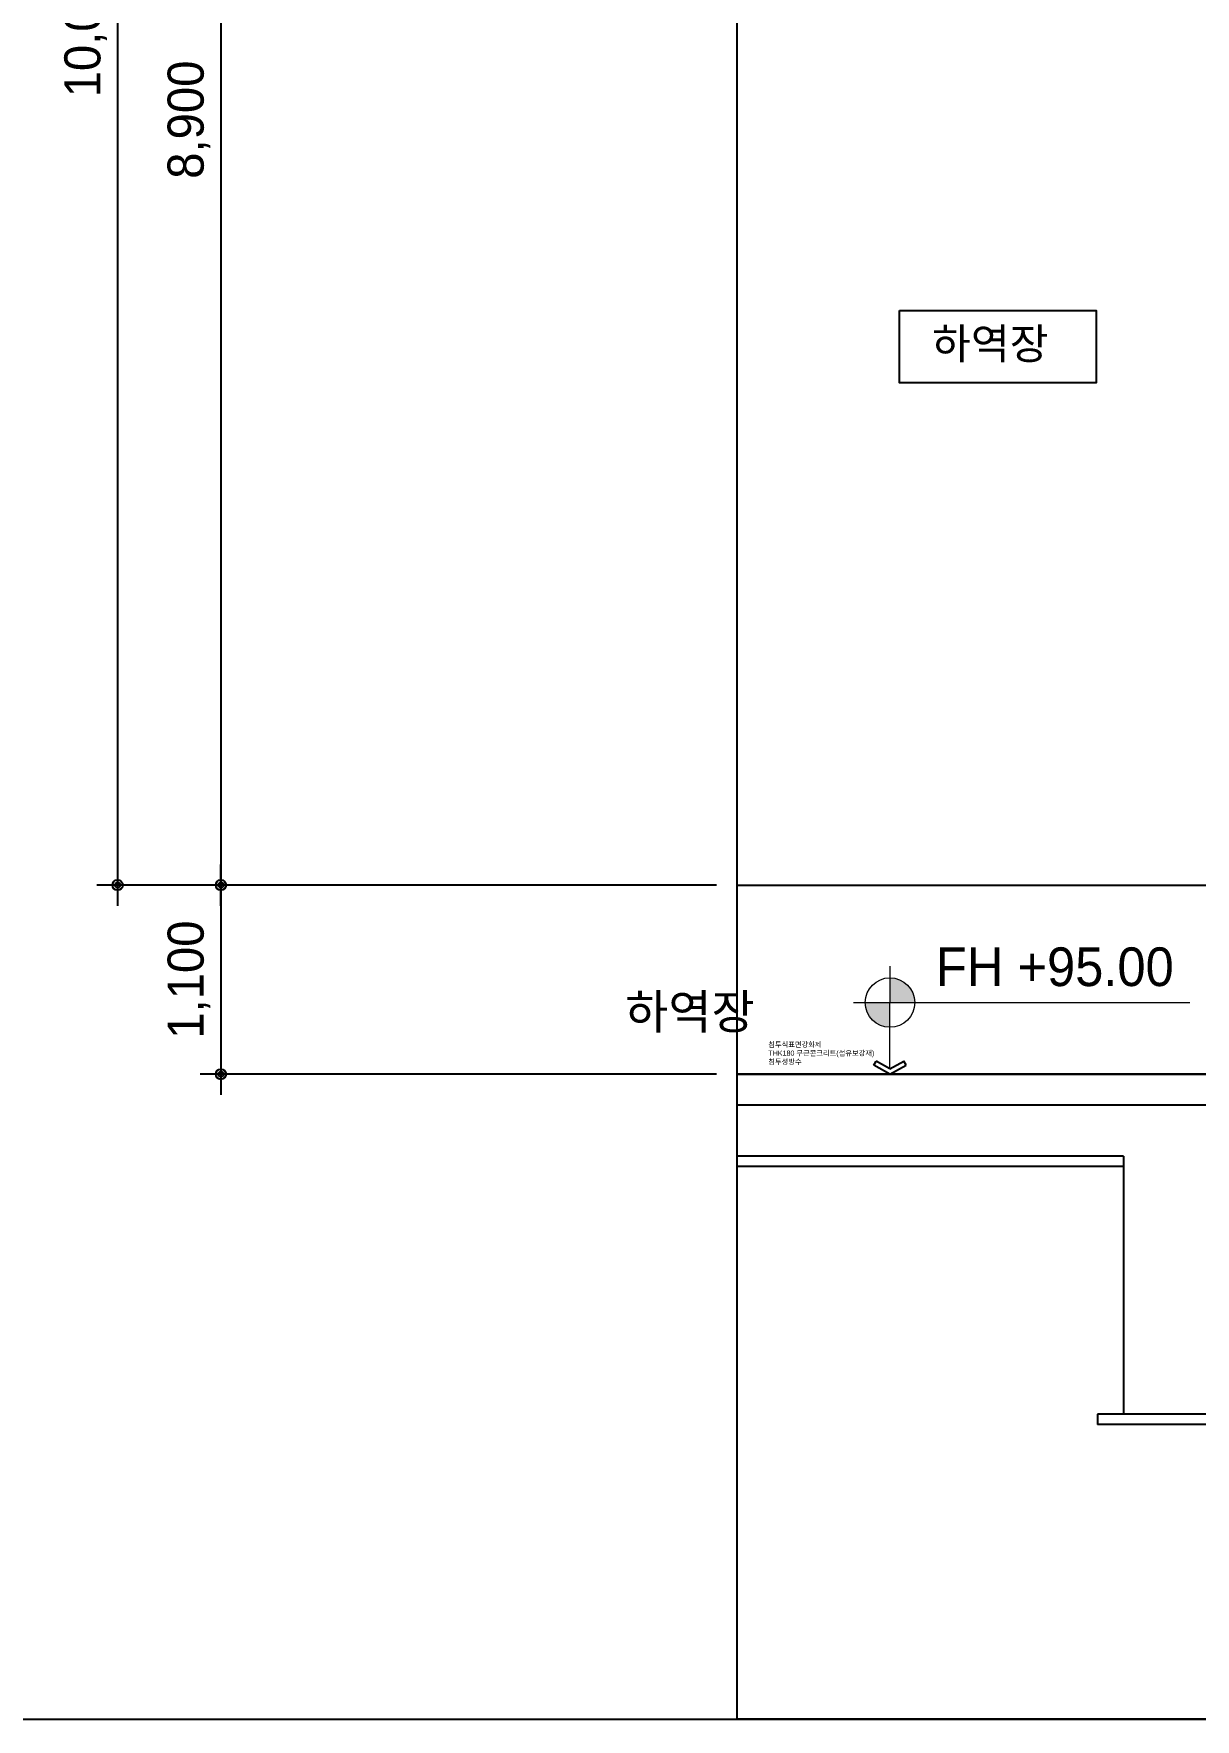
# Model space of a CAD drawing. Header units: millimetres. Extents: x 11948722 to 13111668, y -10771712 to -10232988.
# Drawn here: x 11959590 to 11966341, y -10580799 to -10570998 of the extents above; entities that cross this region are included whole.
import ezdxf
from ezdxf.enums import TextEntityAlignment as Align

# ---------------------------------------------------------------- set-up
doc = ezdxf.new("R2010")
doc.units = ezdxf.units.MM
doc.header["$LTSCALE"] = 150
doc.header["$MEASUREMENT"] = 0
doc.linetypes.add('CEN', pattern=[6.2, 6, -0.1, 0, -0.1])
doc.layers.get('0').update_dxf_attribs({"linetype": 'CONTINUOUS'})
doc.layers.get('Defpoints').update_dxf_attribs({"color": 117, "linetype": 'CONTINUOUS'})
for name, color, linetype in [('A-중심선', 10, 'CEN'), ('CON-C', 2, 'CONTINUOUS'), ('ELE-06', 6, 'CONTINUOUS'), ('Xref-계단단면도$0$3 dim0', 7, 'CONTINUOUS'), ('Xref-계단단면도$0$A-TEX-SYM', 3, 'CONTINUOUS'), ('Xref-계단단면도$0$DIM', 7, 'CONTINUOUS'), ('Xref-계단단면도$0$TEX', 3, 'CONTINUOUS'), ('Xref-계단단면도$0$TEX-SYM', 3, 'CONTINUOUS')]:
    doc.layers.add(name, color=color, linetype=linetype)
doc.layers.add('Xref-계단단면도$0$박스', color=6, linetype='CONTINUOUS', lineweight=15)
doc.styles.add('Xref-계단단면도$0$나눔고딕 Se', font='')
doc.styles.add('Xref-계단단면도$0$돋움', font='')
doc.styles.add('돋움', font='')
doc.styles.add('맑은고딕', font='malgun.ttf')
doc.styles.get('Xref-계단단면도$0$나눔고딕 Se').set_extended_font_data('Dotum')
doc.styles.get('Xref-계단단면도$0$돋움').set_extended_font_data('Dotum')
doc.styles.get('돋움').set_extended_font_data('Dotum')
doc.dimstyles.new('Xref-계단단면도$0$A1-100', dxfattribs={"dimtxt": 3, "dimasz": 1, "dimexe": 2, "dimexo": 2, "dimgap": 1, "dimtad": 1, "dimdec": 0, "dimzin": 12, "dimdsep": 46, "dimlunit": 6, "dimtxsty": 'Xref-계단단면도$0$나눔고딕 Se', "dimblk1": 'Xref-계단단면도$0$DIMDOT', "dimblk2": 'Xref-계단단면도$0$DIMDOT', "dimsah": 1, "dimcen": -1, "dimdle": 2, "dimclrd": 256, "dimclre": 256, "dimclrt": 3, "dimadec": 0, "dimazin": 0, "dimtfac": 1, "dimtdec": 0, "dimtix": 1, "dimtmove": 2, "dimatfit": 3, "dimldrblk": 'Xref-계단단면도$0$DIMDOT', "dimfxl": 1, "dimtvp": 1, "dimtolj": 1, "dimtzin": 12, "dimlwd": -1, "dimlwe": -1, "dimarcsym": 0})

# ---------------------------------------------------------------- blocks, each defined once
blk = doc.blocks.new('Xref-계단단면도$0$arrow1')
for p, q in [((0, 0), (0.286, 0.501)), ((0, 0), (0.286, -0.501)), ((0.165, 0), (0.41, 0.429)), ((0.165, 0), (0.41, -0.429)), ((0.286, 0.501), (0.41, 0.43)), ((0.286, -0.501), (0.41, -0.43))]:
    blk.add_line(p, q)
blk = doc.blocks.new('Xref-계단단면도$0$DIMDOT')
at = {"color": 0}
blk.add_line((-2, 0), (2, 0), dxfattribs=at)
for radius in [0.5, 0.25]:
    blk.add_circle((0, 0), radius, dxfattribs=at)
blk = doc.blocks.new('*D3539')
at = {"layer": 'Defpoints', "color": 0, "lineweight": -3, "ltscale": 1200}
for p in [(11963677.7, -10565948.2), (11960077.7, -10575948.2), (11963677.7, -10575948.2)]:
    blk.add_point(p, dxfattribs=at)
at = {"layer": 'Xref-계단단면도$0$3 dim0'}
for p, q in [((11963557.7, -10565948.2), (11959957.7, -10565948.2)), ((11960077.7, -10566008.2), (11960077.7, -10575888.2)), ((11963557.7, -10575948.2), (11959957.7, -10575948.2))]:
    blk.add_line(p, q, dxfattribs=at)
at = {"layer": 'Xref-계단단면도$0$3 dim0', "ltscale": 1200, "xscale": 60, "yscale": 60, "zscale": 60}
for p, rotation in [((11960077.7, -10565948.2), 90), ((11960077.7, -10575948.2), 270)]:
    blk.add_blockref('Xref-계단단면도$0$DIMDOT', p, dxfattribs=dict(at, rotation=rotation))
at = {"layer": 'Xref-계단단면도$0$3 dim0', "color": 3, "ltscale": 1200, "insert": (11959892.4, -10570948.2), "char_height": 210, "attachment_point": 5, "rotation": 90, "style": 'Xref-계단단면도$0$나눔고딕 Se'}
blk.add_mtext('\\A1;10,000', dxfattribs=at)
blk = doc.blocks.new('*D3542')
at = {"layer": 'Defpoints', "color": 0, "lineweight": -3, "ltscale": 1200}
for p in [(11963677.7, -10567048.2), (11960677.7, -10575948.2), (11963677.7, -10575948.2)]:
    blk.add_point(p, dxfattribs=at)
at = {"layer": 'Xref-계단단면도$0$3 dim0'}
for p, q in [((11963557.7, -10567048.2), (11960557.7, -10567048.2)), ((11960677.7, -10567108.2), (11960677.7, -10575888.2)), ((11963557.7, -10575948.2), (11960557.7, -10575948.2))]:
    blk.add_line(p, q, dxfattribs=at)
at = {"layer": 'Xref-계단단면도$0$3 dim0', "ltscale": 1200, "xscale": 60, "yscale": 60, "zscale": 60}
for p, rotation in [((11960677.7, -10567048.2), 90), ((11960677.7, -10575948.2), 270)]:
    blk.add_blockref('Xref-계단단면도$0$DIMDOT', p, dxfattribs=dict(at, rotation=rotation))
at = {"layer": 'Xref-계단단면도$0$3 dim0', "color": 3, "ltscale": 1200, "insert": (11960492.4, -10571498.2), "char_height": 210, "attachment_point": 5, "rotation": 90, "style": 'Xref-계단단면도$0$나눔고딕 Se'}
blk.add_mtext('\\A1;8,900', dxfattribs=at)
blk = doc.blocks.new('*D3553')
at = {"layer": 'Defpoints', "color": 0, "lineweight": -3, "ltscale": 1200}
for p in [(11963677.7, -10575948.2), (11960677.7, -10577048.2), (11963677.7, -10577048.2)]:
    blk.add_point(p, dxfattribs=at)
at = {"layer": 'Xref-계단단면도$0$3 dim0'}
for p, q in [((11963557.7, -10575948.2), (11960557.7, -10575948.2)), ((11960677.7, -10576008.2), (11960677.7, -10576988.2)), ((11963557.7, -10577048.2), (11960557.7, -10577048.2))]:
    blk.add_line(p, q, dxfattribs=at)
at = {"layer": 'Xref-계단단면도$0$3 dim0', "ltscale": 1200, "xscale": 60, "yscale": 60, "zscale": 60}
for p, rotation in [((11960677.7, -10575948.2), 90), ((11960677.7, -10577048.2), 270)]:
    blk.add_blockref('Xref-계단단면도$0$DIMDOT', p, dxfattribs=dict(at, rotation=rotation))
at = {"layer": 'Xref-계단단면도$0$3 dim0', "color": 3, "ltscale": 1200, "insert": (11960492.4, -10576498.2), "char_height": 210, "attachment_point": 5, "rotation": 90, "style": 'Xref-계단단면도$0$나눔고딕 Se'}
blk.add_mtext('\\A1;1,100', dxfattribs=at)

msp = doc.modelspace()

# ---------------------------------------------------------------- hatches: boundary and pattern name
at = {"layer": 'Xref-계단단면도$0$박스', "ltscale": 0.1}
h = msp.add_hatch(dxfattribs=at)
h.set_pattern_fill('ANSI31', color=256, scale=0.179786)
h.set_pattern_definition([(45, (-257959.601154, 214.620958), (-0.015890984760856, 0.015890984760856), [])])
h.paths.add_polyline_path([(11964566.4, -10576487.6), (11964566.4, -10576631.5), (11964710.3, -10576631.5, 0.414214)])
h.paths.add_polyline_path([(11964566.4, -10576631.5), (11964422.6, -10576631.5, 0.414214), (11964566.4, -10576775.3)])

# ---------------------------------------------------------------- linework, layer by layer
at = {"layer": 'A-중심선', "linetype": 'ByBlock', "ltscale": 0.5}
for p, q in [((11963677.7, -10575948.2), (11981303.7, -10575948.2)), ((11963677.7, -10577048.2), (11981303.7, -10577048.2))]:
    msp.add_line(p, q, dxfattribs=at)
at = {"layer": 'CON-C'}
for p, q in [((11966523, -10577228.2), (11963677.7, -10577228.2)), ((11965923, -10577525.2), (11963677.7, -10577525.2)), ((11965923, -10577525.2), (11965923, -10579025.2)), ((11969523, -10579025.2), (11965923, -10579025.2))]:
    msp.add_line(p, q, dxfattribs=at)
at = {"layer": 'Defpoints', "ltscale": 1200}
for points in [[(11950574.8, -10580798.7), (11991524.8, -10580798.7), (11991524.8, -10526273.7), (11950574.8, -10526273.7)], [(11963677.7, -10526273.7), (11981303.7, -10526273.7), (11981303.7, -10580798.7), (11963677.7, -10580798.7)]]:
    msp.add_lwpolyline(points, close=True, dxfattribs=at)
at = {"layer": 'ELE-06'}
for p, q in [((11966523, -10577048.2), (11963677.7, -10577048.2)), ((11965923, -10577585.2), (11963677.7, -10577585.2)), ((11965923, -10579025.2), (11965773, -10579025.2)), ((11965773, -10579025.2), (11965773, -10579085.2)), ((11969523, -10579085.2), (11965773, -10579085.2))]:
    msp.add_line(p, q, dxfattribs=at)
at = {"layer": 'Xref-계단단면도$0$TEX-SYM'}
msp.add_lwpolyline([(11964620.8, -10572608.3), (11965765.2, -10572608.3), (11965765.2, -10573028.3), (11964620.8, -10573028.3)], close=True, dxfattribs=at)
at = {"layer": 'Xref-계단단면도$0$박스', "ltscale": 0.1}
for p, q in [((11964566.4, -10576419.3), (11964566.4, -10576631.5)), ((11964354.2, -10576631.5), (11966308.4, -10576631.5)), ((11964566.4, -10577017.3), (11964566.4, -10576631.5))]:
    msp.add_line(p, q, dxfattribs=at)
msp.add_circle((11964566.4, -10576631.5), 143.8, dxfattribs=at)

# ---------------------------------------------------------------- block references
at = {"layer": 'Xref-계단단면도$0$DIM', "ltscale": 0.1, "xscale": 187.5, "yscale": 187.5, "zscale": 187.5, "rotation": 90.00000000000001}
msp.add_blockref('Xref-계단단면도$0$arrow1', (11964566.4, -10577048.2), dxfattribs=at)

# ---------------------------------------------------------------- texts
at = {"layer": 'Defpoints', "style": '맑은고딕'}
msp.add_text('하역장', height=200, dxfattribs=at).set_placement((11963027.8, -10576684.8), align=Align.MIDDLE_LEFT)
at = {"layer": 'Defpoints', "ltscale": 1200, "style": '돋움'}
for s, p in [('침투식표면강화제', (11963859.3, -10576875.5)), ('THK180 무근콘크리트(섬유보강재)', (11963859.3, -10576925.5)), ('침투성방수', (11963859.3, -10576975.5))]:
    msp.add_text(s, height=30, dxfattribs=at).set_placement(p, align=Align.MIDDLE_LEFT)
at = {"layer": 'Xref-계단단면도$0$A-TEX-SYM', "style": 'Xref-계단단면도$0$돋움'}
msp.add_text('FH +95.00', height=225, dxfattribs=at).set_placement((11964833.1, -10576535.7))
at = {"layer": 'Xref-계단단면도$0$TEX', "style": 'Xref-계단단면도$0$돋움'}
msp.add_text('하역장', height=180, dxfattribs=at).set_placement((11964810.8, -10572800.2), align=Align.MIDDLE_LEFT)

# ---------------------------------------------------------------- dimensions: what is measured, and where the dimension line sits
at = {"layer": 'Xref-계단단면도$0$3 dim0'}
for base, p1, p2, angle, picture, middle in [((11960077.7, -10575948.2), (11963677.7, -10565948.2), (11963677.7, -10575948.2), 270, '*D3539', (11959892.4, -10570948.2)), ((11960677.7, -10575948.2), (11963677.7, -10567048.2), (11963677.7, -10575948.2), 90, '*D3542', (11960492.4, -10571498.2)), ((11960677.7, -10577048.2), (11963677.7, -10575948.2), (11963677.7, -10577048.2), 90, '*D3553', (11960492.4, -10576498.2))]:
    dim = msp.add_linear_dim(base=base, p1=p1, p2=p2, angle=angle, dimstyle='Xref-계단단면도$0$A1-100', override={"dimscale": 60, "dimtxt": 3.5}, dxfattribs=at)
    dim.commit()
    dim.dimension.update_dxf_attribs({"geometry": picture, "text_midpoint": middle})

doc.saveas('drawing.dxf')
